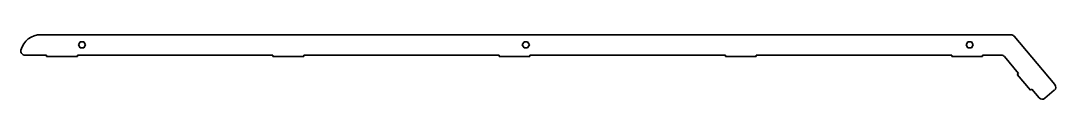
# Model space of a CAD drawing. Header units: inches. Extents: x 0 to 1006, y 0 to 63.
import ezdxf

# ---------------------------------------------------------------- set-up
doc = ezdxf.new("R2010")
doc.units = ezdxf.units.IN
doc.header["$MEASUREMENT"] = 0
doc.layers.add('SIMUMAK Visible (ISO)', color=7, linetype='Continuous', lineweight=35)

# ---------------------------------------------------------------- blocks, each defined once
blk = doc.blocks.new('GLD-05-BSF01_Sheet_1_GLD-05-BSF01')
at = {"layer": 'SIMUMAK Visible (ISO)'}
for p, q in [((-483.6, 31.5), (459.4, 31.5)), ((-447, 21.5), (-445.3, 24.5)), ((-445.3, 18.5), (-447, 21.5)), ((-445.3, 24.5), (-441.8, 24.5)), ((-441.8, 24.5), (-440.1, 21.5)), ((-440.1, 21.5), (-441.8, 18.5)), ((-15.6, 21.5), (-13.8, 24.5)), ((-13.8, 18.5), (-15.6, 21.5)), ((-13.8, 24.5), (-10.4, 24.5)), ((-10.4, 24.5), (-8.6, 21.5)), ((-8.6, 21.5), (-10.4, 18.5)), ((415.9, 21.5), (417.7, 24.5)), ((417.7, 18.5), (415.9, 21.5)), ((417.7, 24.5), (421.1, 24.5)), ((421.1, 24.5), (422.9, 21.5)), ((422.9, 21.5), (421.1, 18.5)), ((462.5, 30.1), (502.1, -17.2)), ((-499.1, 11.5), (-478.1, 11.5)), ((-478.1, 10.1), (-478.1, 11.5)), ((-448.1, 10.1), (-478.1, 10.1)), ((-448.1, 11.5), (-448.1, 10.1)), ((-448.1, 11.5), (-258.1, 11.5)), ((-441.8, 18.5), (-445.3, 18.5)), ((-258.1, 10.1), (-258.1, 11.5)), ((-228.1, 10.1), (-258.1, 10.1)), ((-228.1, 11.5), (-228.1, 10.1)), ((-228.1, 11.5), (-38.1, 11.5)), ((-38.1, 10.1), (-38.1, 11.5)), ((-8.1, 10.1), (-38.1, 10.1)), ((-10.4, 18.5), (-13.8, 18.5)), ((-8.1, 11.5), (-8.1, 10.1)), ((-8.1, 11.5), (181.9, 11.5)), ((181.9, 10.1), (181.9, 11.5)), ((211.9, 10.1), (181.9, 10.1)), ((211.9, 11.5), (211.9, 10.1)), ((211.9, 11.5), (401.9, 11.5)), ((401.9, 10.1), (401.9, 11.5)), ((431.9, 10.1), (401.9, 10.1)), ((421.1, 18.5), (417.7, 18.5)), ((431.9, 11.5), (431.9, 10.1)), ((431.9, 11.5), (450.1, 11.5)), ((466.9, -6.3), (453.1, 10.1)), ((465.7, -7.3), (466.9, -6.3)), ((478.5, -22.7), (465.7, -7.3)), ((479.7, -21.6), (478.5, -22.7)), ((486.8, -30.1), (479.7, -21.6)), ((501.6, -22.8), (492.4, -30.6))]:
    blk.add_line(p, q, dxfattribs=at)
at = {"layer": 'SIMUMAK Visible (ISO)', "extrusion": (0, 0, -1)}
for centre, radius, start, end in [((483.6, 11.5), 20, 14.4775, 90), ((-459.4, 27.5), 4, 90, 140), ((499.1, 15.5), 4, 270, 14.4775), ((-499.1, -19.8), 4, 140, 230), ((-489.9, -27.5), 4, 230, 320)]:
    blk.add_arc(centre, radius, start, end, dxfattribs=at)
at = {"layer": 'SIMUMAK Visible (ISO)'}
blk.add_arc((450.1, 7.5), 4, 40, 90, dxfattribs=at)

msp = doc.modelspace()

# ---------------------------------------------------------------- block references
msp.add_blockref('GLD-05-BSF01_Sheet_1_GLD-05-BSF01', (502.9, 31.5))

doc.saveas('drawing.dxf')
